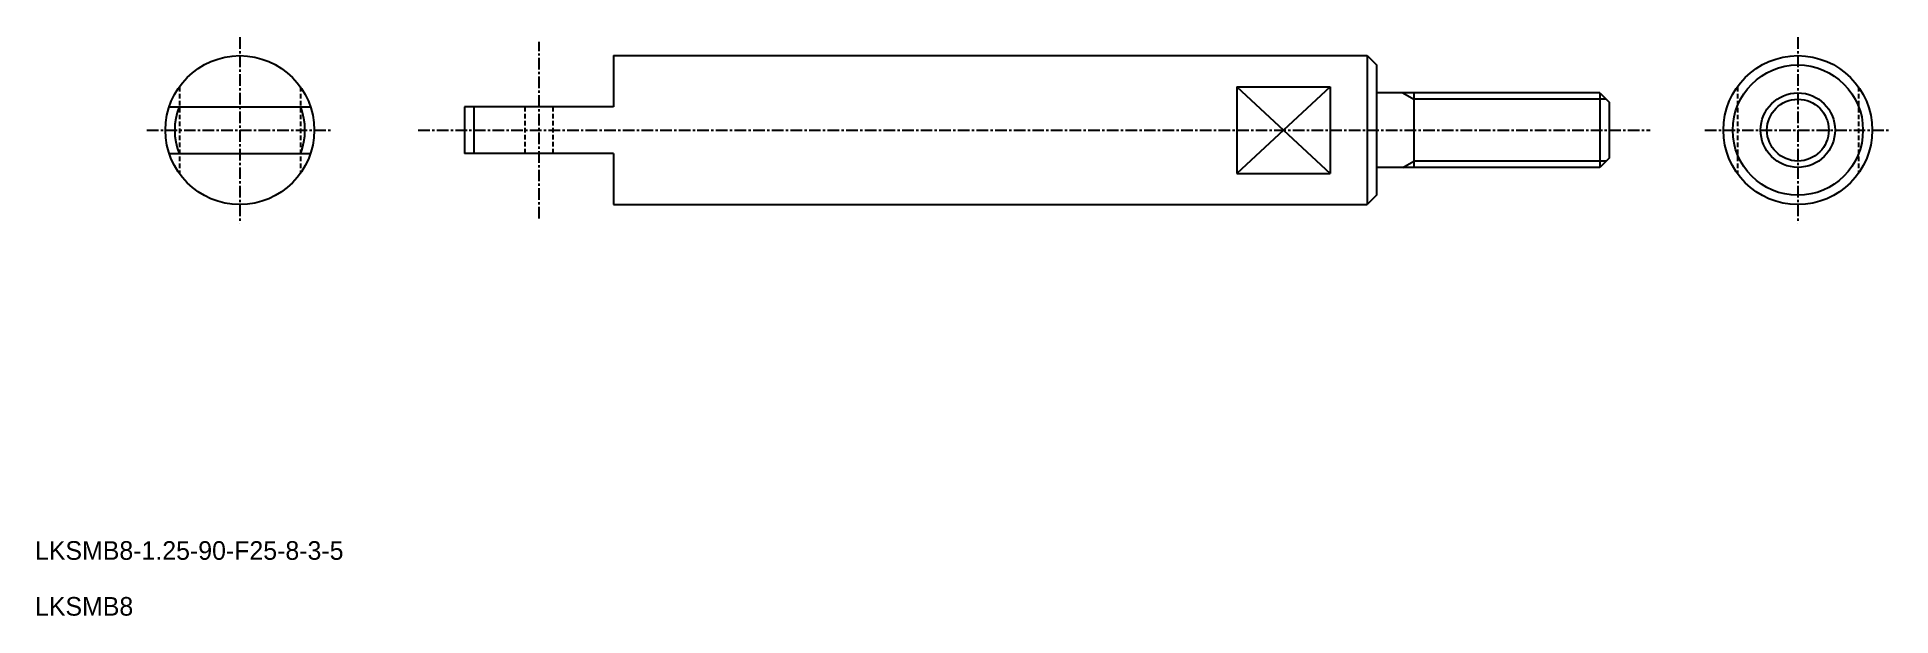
# Model space of a CAD drawing. Extents: x 310 to 509, y -20 to 42.
import ezdxf

# ---------------------------------------------------------------- set-up
doc = ezdxf.new("R2010")
doc.units = 0
doc.linetypes.add('CENTER', pattern=[2, 1.25, -0.25, 0.25, -0.25])
doc.linetypes.add('DASHED', pattern=[0.75, 0.5, -0.25])
doc.layers.get('0').update_dxf_attribs({"linetype": 'CONTINUOUS'})
doc.layers.add('CENTER', color=1, linetype='CENTER')

msp = doc.modelspace()

# ---------------------------------------------------------------- linework, layer by layer
at = {"color": 7, "linetype": 'CONTINUOUS'}
for p, q in [((371.91, 40.34), (452.91, 40.34)), ((371.91, 40.34), (371.91, 34.84)), ((452.91, 40.34), (452.91, 24.34)), ((452.91, 40.34), (453.91, 39.34)), ((453.91, 39.34), (453.91, 25.34)), ((438.91, 37), (438.91, 27.67)), ((448.91, 37), (438.91, 27.67)), ((438.91, 37), (448.91, 27.67)), ((438.91, 37), (448.91, 37)), ((448.91, 37), (448.91, 27.67)), ((477.91, 36.34), (453.91, 36.34)), ((457.91, 36.34), (457.91, 28.34)), ((477.91, 36.34), (477.91, 28.34)), ((477.91, 36.34), (478.91, 35.34)), ((324.16, 34.84), (339.36, 34.84)), ((355.91, 34.84), (355.91, 29.84)), ((371.91, 34.84), (355.91, 34.84)), ((356.91, 34.84), (356.91, 29.84)), ((478.91, 35.34), (478.91, 29.34)), ((324.16, 29.84), (339.36, 29.84)), ((371.91, 29.84), (355.91, 29.84)), ((371.91, 29.84), (371.91, 24.34)), ((477.91, 28.34), (453.91, 28.34)), ((478.91, 29.34), (477.91, 28.34)), ((438.91, 27.67), (448.91, 27.67)), ((371.91, 24.34), (452.91, 24.34)), ((453.91, 25.34), (452.91, 24.34))]:
    msp.add_line(p, q, dxfattribs=at)
at = {"color": 3, "linetype": 'DASHED'}
for p, q in [((325.26, 37), (325.26, 27.67)), ((338.26, 37), (338.26, 27.67)), ((492.68, 37), (492.68, 27.67)), ((505.68, 37), (505.68, 27.67)), ((362.41, 29.84), (362.41, 34.84)), ((365.41, 34.84), (365.41, 29.84))]:
    msp.add_line(p, q, dxfattribs=at)
at = {"color": 3, "linetype": 'CONTINUOUS'}
for p, q in [((456.73, 36.34), (457.91, 35.66)), ((478.58, 35.66), (457.91, 35.66)), ((456.73, 28.34), (457.91, 29.01)), ((478.58, 29.01), (457.91, 29.01))]:
    msp.add_line(p, q, dxfattribs=at)
at = {"color": 7, "linetype": 'CONTINUOUS'}
for centre, radius in [((331.76, 32.34), 8), ((499.18, 32.34), 8), ((499.18, 32.34), 7), ((499.18, 32.34), 3.32)]:
    msp.add_circle(centre, radius, dxfattribs=at)
at = {"color": 3, "linetype": 'CONTINUOUS'}
msp.add_circle((499.18, 32.34), 4, dxfattribs=at)
at = {"color": 7, "linetype": 'CONTINUOUS'}
for start, end in [(159.0752, 200.9248), (339.0752, 20.9248)]:
    msp.add_arc((331.76, 32.34), 7, start, end, dxfattribs=at)
at = {"layer": 'CENTER', "color": 1, "linetype": 'CENTER'}
for p, q in [((331.76, 42.34), (331.76, 22.34)), ((363.91, 22.84), (363.91, 41.84)), ((499.18, 42.34), (499.18, 22.34)), ((321.76, 32.34), (341.76, 32.34)), ((350.92, 32.34), (483.32, 32.34)), ((489.18, 32.34), (509.18, 32.34))]:
    msp.add_line(p, q, dxfattribs=at)

# ---------------------------------------------------------------- texts
at = {"color": 7, "linetype": 'CONTINUOUS'}
for s, p in [('LKSMB8-1.25-90-F25-8-3-5', (309.75, -13.82)), ('LKSMB8', (309.75, -19.82))]:
    msp.add_text(s, height=2, dxfattribs=at).set_placement(p)

doc.saveas('drawing.dxf')
